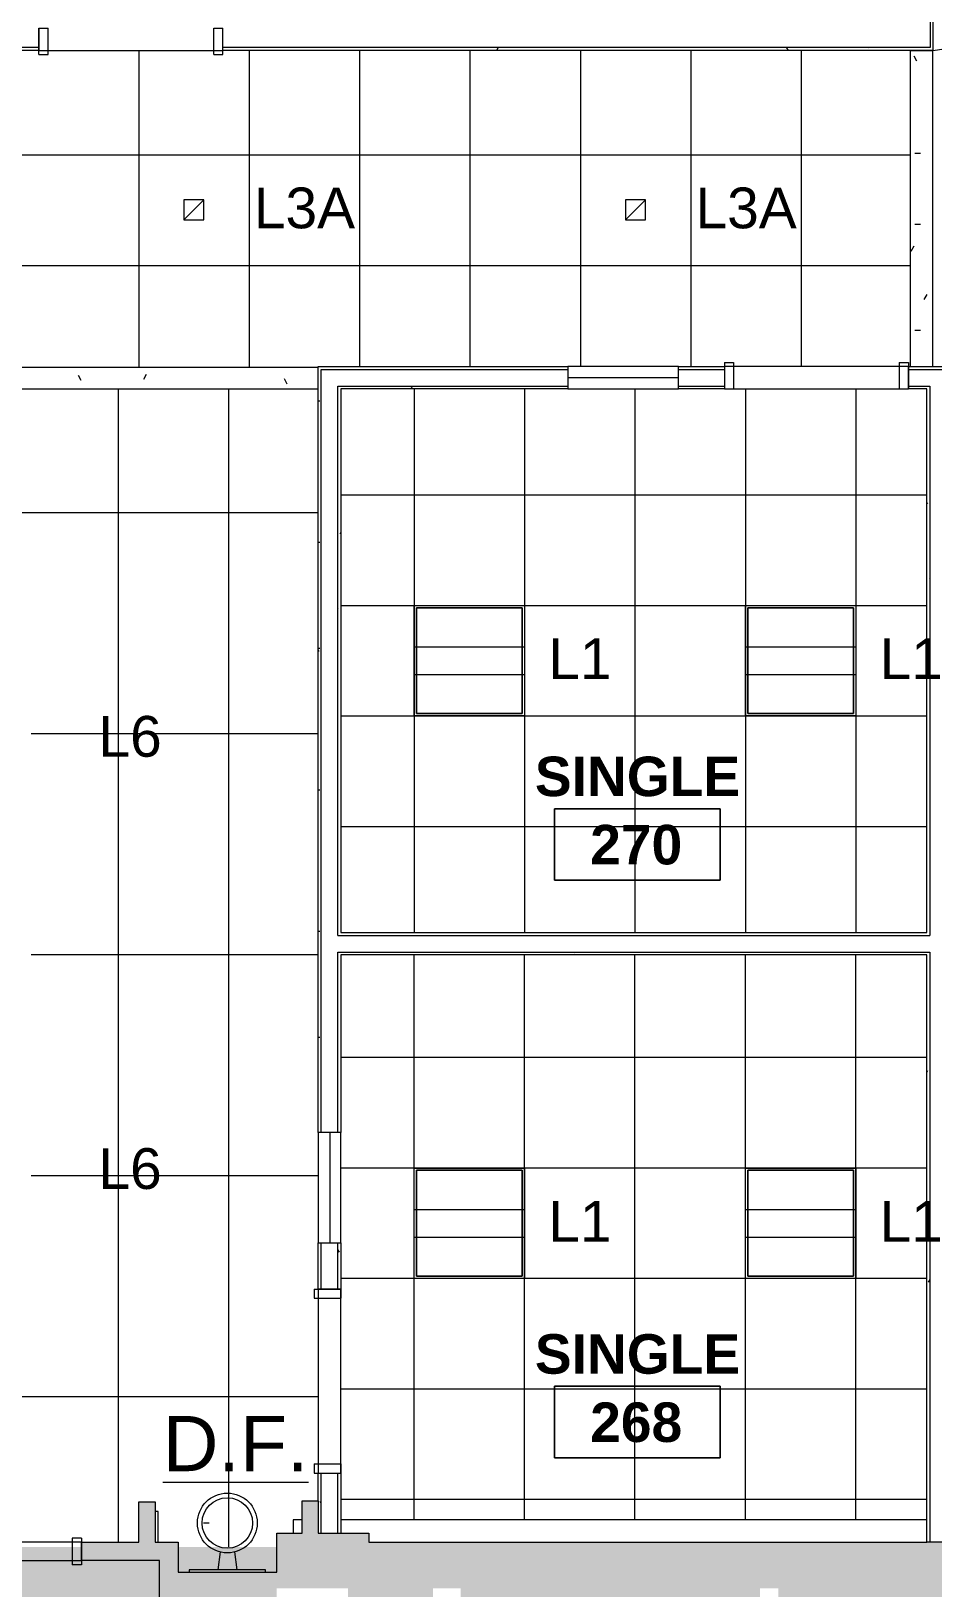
# Model space of a CAD drawing. Header units: inches. Extents: x 389 to 3083, y 11893 to 13691.
# Drawn here: x 1339.3 to 1535.3, y 12990.2 to 13328.3 of the extents above; entities that cross this region are included whole.
import ezdxf

# ---------------------------------------------------------------- set-up
doc = ezdxf.new("R2010")
doc.units = ezdxf.units.IN
doc.header["$MEASUREMENT"] = 0
for name, color, linetype, lineweight in [('X2$0$A-AREA-IDEN', 2, 'Continuous', 9), ('X2$0$A-CLNG', 13, 'Continuous', 13), ('X2$0$A-CLNG-PATT', 13, 'Continuous', 13), ('X2$0$A-DETL-GENF', 92, 'Continuous', 9), ('X2$0$A-DOOR', 31, 'Continuous', 13), ('X2$0$A-DOOR-FRAM', 31, 'Continuous', 20), ('X2$0$A-GLAZ', 151, 'Continuous', 13), ('X2$0$A-Plmb', 7, 'Continuous', 9), ('X2$0$A-WALL', 113, 'Continuous', 13), ('X2$0$A-WALL-PATT', 111, 'Continuous', 13), ('X2$0$E-LITE-EQPM', 33, 'Continuous', 9), ('X2$0$E-LITE-EQPM-IDEN', 33, 'Continuous', 9), ('X2$0$I-WALL', 2, 'Continuous', 9), ('X2$0$Plaza America BA02$0$51', 7, 'Continuous', 9), ('X2$0$Plaza America_Tower 1_2nd Floor -REVIT_dwg', 8, 'Continuous', 9)]:
    doc.layers.add(name, color=color, linetype=linetype, lineweight=lineweight)
doc.styles.add('X2$0$Arial_2', font='arial.ttf', dxfattribs={"width": 1.000761027073799, "height": 11.990375})
doc.styles.add('X2$0$Arial_3', font='arial.ttf', dxfattribs={"height": 8.85179640718562})
doc.styles.add('X2$0$Swis721 Lt BT_B', font='', dxfattribs={"height": 8.583975346687202})
doc.styles.get('X2$0$Swis721 Lt BT_B').set_extended_font_data('Swis721 Lt BT', bold=True)
pattern_1 = [(0, (-24941.60159030255, 0), (30.72, 7.68), [1.267, -21.773, 1.267, -21.773, -122.88]), (0, (-24941.60159030255, 0), (30.72, 7.68), [-46.08, 1.267, -44.813, 1.267, -21.773, -53.76]), (0, (-24941.60159030255, 0), (30.72, 7.68), [-115.2, 1.267, -14.093, 1.267, -37.133]), (120, (-24930.08159030255, 3.84), (-22.01107510106448, 22.76430040425796), [1.267, -21.773, 1.267, -21.773, -122.88]), (120, (-24930.08159030255, 3.84), (-22.01107510106448, 22.76430040425796), [-46.07999999999998, 1.267, -44.81299999999999, 1.267, -21.773, -53.75999999999998]), (120, (-24930.08159030255, 3.84), (-22.01107510106448, 22.76430040425796), [-115.2, 1.267, -14.093, 1.267, -37.13299999999999]), (240, (-24926.24159030255, 19.2), (-8.708924898935503, -30.44430040425795), [1.267, -21.773, 1.267, -21.773, -122.88]), (240, (-24926.24159030255, 19.2), (-8.708924898935503, -30.44430040425795), [-46.08, 1.267, -44.813, 1.267, -21.773, -53.76]), (240, (-24926.24159030255, 19.2), (-8.708924898935503, -30.44430040425795), [-115.2, 1.267, -14.093, 1.267, -37.133])]

# ---------------------------------------------------------------- blocks, each defined once
blk = doc.blocks.new('X2$0$Plaza America_Tower 1_2nd Floor -REVIT_dwg-5250115-FIRST FLOOR')
at = {"layer": 'X2$0$A-Plmb'}
for p, q in [((26319.6254793133, 13004.2832614842), (26318.3731043133, 13004.2832614842)), ((26322.05147931329, 12997.9895114842), (26321.5084793133, 12994.1167614842)), ((26325.0994793133, 12997.9895114842), (26325.64247931329, 12994.1167614842)), ((26331.86097931332, 12993.60838648461), (26331.86097931332, 12994.10726148421))]:
    blk.add_line(p, q, dxfattribs=at)
at = {"layer": 'X2$0$A-Plmb', "flags": 128}
blk.add_lwpolyline([(26331.86097931332, 12994.10726148421), (26315.29010431333, 12994.10726148421), (26315.29010431333, 12993.60838648461)], dxfattribs=at)
at = {"layer": 'X2$0$A-Plmb'}
for major_axis, ratio in [((6.499739740011137, 0), 0.9992401695747256), ((5.499779780006065, 0), 0.9992401695756156)]:
    blk.add_ellipse((26323.57549938387, 13004.28319587364), major_axis=major_axis, ratio=ratio, dxfattribs=at)
at = {"layer": 'X2$0$Plaza America BA02$0$51', "insert": (26309.53467328511, 13027.53277455905), "char_height": 11.990375, "width": 37.59542857142856, "attachment_point": 1, "line_spacing_factor": 0.9385317878468564, "style": 'X2$0$Arial_2'}
blk.add_mtext('\\LD.F.', dxfattribs=at)
blk = doc.blocks.new('X2$0$Single Flush - OTJ_SOLIDFLUSH_ALUM-4900816-FIRST FLOOR')
at = {"layer": 'X2$0$A-DOOR-FRAM'}
for p, q in [((-20.00000000000034, -3.312499999999999), (-20.00000000000034, 2.4375)), ((-20.00000000000034, 2.437499999999999), (-18.00000000000034, 2.437499999999999)), ((-18.00000000000034, -3.312499999999999), (-18.00000000000034, 2.4375)), ((18.00000399999976, -3.312499999999999), (18.00000399999976, 2.4375)), ((18.00000399999976, 2.437499999999999), (20.00000399999975, 2.437499999999999)), ((20.00000399999975, -3.312499999999999), (20.00000399999975, 2.4375)), ((-20.00000000000034, -3.312499999999999), (-18.00000000000034, -3.312499999999999)), ((18.00000399999976, -3.312499999999999), (20.00000399999975, -3.312499999999999))]:
    blk.add_line(p, q, dxfattribs=at)
blk = doc.blocks.new('X2$0$Frameless opening with glazing - 24_ x 96_-4900874-FIRST FLOOR')
at = {"layer": 'X2$0$A-GLAZ'}
blk.add_line((-13.5000000000001, 0.06250000000124077), (10.49999999999988, 0.06250000000124077), dxfattribs=at)
blk = doc.blocks.new('X2$0$Single Flush - OTJ_SOLIDFLUSH_ALUM-4900275-FIRST FLOOR')
at = {"layer": 'X2$0$A-DOOR-FRAM'}
for p, q in [((-20.00000000000034, 3.312499999999999), (-20.00000000000034, -2.4375)), ((-20.00000000000034, 3.312499999999999), (-18.00000000000034, 3.312499999999999)), ((-18.00000000000034, 3.312499999999999), (-18.00000000000034, -2.4375)), ((18.00000399999976, 3.312499999999999), (18.00000399999976, -2.4375)), ((18.00000399999976, 3.312499999999999), (20.00000399999975, 3.312499999999999)), ((20.00000399999975, 3.312499999999999), (20.00000399999975, -2.4375)), ((-20.00000000000034, -2.437499999999999), (-18.00000000000034, -2.437499999999999)), ((18.00000399999976, -2.437499999999999), (20.00000399999975, -2.437499999999999))]:
    blk.add_line(p, q, dxfattribs=at)
blk = doc.blocks.new('X2$0$L-Ceiling Light - Linear Box - 2_x2_-4960925-FIRST FLOOR')
at = {"layer": 'X2$0$E-LITE-EQPM'}
for p, q in [((-12, -11.99999999999904), (-12, 12.00000000000094)), ((-12, 12.00000000000094), (12, 12.00000000000094)), ((-12, -11.99999999999965), (-12, 12.00000000000037)), ((-12, 12.00000000000037), (11.99999999999999, 12.00000000000037)), ((-11.50000000000008, -11.49999999999979), (-11.50000000000008, 11.50000000000021)), ((-11.50000000000008, 11.50000000000021), (11.49999999999991, 11.50000000000021)), ((11.49999999999985, 11.50000000000037), (-11.50000000000013, 11.50000000000037)), ((-11.50000000000012, 11.50000000000037), (-11.50000000000013, -11.49999999999964)), ((11.49999999999991, 11.50000000000021), (11.49999999999991, -11.49999999999979)), ((11.49999999999985, -11.49999999999964), (11.49999999999985, 11.50000000000037)), ((12, 12.00000000000094), (12, -11.99999999999903)), ((11.99999999999999, 12.00000000000037), (11.99999999999999, -11.99999999999965)), ((-12.00000000000001, 3.00000000000094), (11.99999999999999, 3.00000000000094)), ((-12.00000000000001, -2.99999999999906), (11.99999999999999, -2.99999999999906)), ((12, -11.99999999999904), (-12, -11.99999999999904)), ((11.99999999999999, -11.99999999999965), (-12, -11.99999999999965)), ((11.49999999999991, -11.49999999999979), (-11.50000000000008, -11.49999999999979)), ((-11.50000000000013, -11.49999999999964), (11.49999999999985, -11.49999999999964))]:
    blk.add_line(p, q, dxfattribs=at)
blk = doc.blocks.new('X2$0$Single Flush - OTJ_SOLIDFLUSH_ALUM-4757540-FIRST FLOOR')
at = {"layer": 'X2$0$A-DOOR-FRAM'}
for p, q in [((-20, -2.875), (-20, 2.875)), ((-20, 2.875), (-18, 2.875)), ((-18, -2.875), (-18, 2.875)), ((18.00000399999999, -2.875), (18.00000399999999, 2.875)), ((18.00000399999999, 2.875), (20.00000399999999, 2.875)), ((20.00000399999999, -2.875), (20.00000399999999, 2.875)), ((-20, -2.875), (-18, -2.875)), ((18.00000399999999, -2.875), (20.00000399999999, -2.875))]:
    blk.add_line(p, q, dxfattribs=at)
blk = doc.blocks.new('X2$0$L-Recessed Square Downlight - 4_  black trim-5264487-FIRST FLOOR')
at = {"layer": 'X2$0$E-LITE-EQPM'}
for p, q in [((-2.187499999999749, -2.18750000000022), (-2.187499999999749, 2.187499999999678)), ((-2.187499999999749, 2.187499999999678), (2.187500000000309, 2.187499999999678)), ((-2.187499999999749, 2.187499999999678), (2.187500000000309, -2.18750000000022)), ((2.187500000000309, 2.187499999999678), (2.187500000000309, -2.18750000000022)), ((2.187500000000309, -2.18750000000022), (-2.187499999999748, -2.18750000000022))]:
    blk.add_line(p, q, dxfattribs=at)
blk = doc.blocks.new('X2$0$Room Tag - Room Name and Number-3379422-FIRST FLOOR')
at = {"layer": 'X2$0$A-AREA-IDEN'}
for p, q in [((-0.1880646717928032, -0.1635729993857746), (-0.1880646717928032, -0.001823739990654245)), ((-0.1880646717928032, -0.001823739990654244), (0.1869353282071967, -0.001823739990654244)), ((0.1869353282071967, -0.001823739990655456), (-0.1880646717928029, -0.001823739990654244)), ((-0.1880646717928029, -0.001823739990654251), (-0.1880646717928032, -0.1635729993857734)), ((0.1869353282071967, -0.001823739990654244), (0.1869353282071967, -0.1635729993857746)), ((0.1869353282071964, -0.1635729993857746), (0.1869353282071967, -0.001823739990655458)), ((0.1869353282071967, -0.1635729993857746), (-0.1880646717928032, -0.1635729993857746)), ((-0.1880646717928032, -0.1635729993857734), (0.1869353282071964, -0.1635729993857746))]:
    blk.add_line(p, q, dxfattribs=at)

msp = doc.modelspace()

# ---------------------------------------------------------------- hatches: boundary and pattern name
at = {"layer": 'X2$0$A-CLNG-PATT'}
h = msp.add_hatch(dxfattribs=at)
h.set_pattern_fill('FP2_1', color=256, style=0, pattern_type=2)
h.set_pattern_definition(pattern_1)
h.paths.add_polyline_path([(1535.330639010768, 13255.48063648422), (1535.330639010768, 13324.11128540496), (1530.455639010765, 13324.11128540496), (1530.455639010765, 13255.48063648422), (1534.643139010761, 13255.48063648422)], flags=0)
h = msp.add_hatch(dxfattribs=at)
h.set_pattern_fill('FP2_1', color=256, style=0, pattern_type=2)
h.set_pattern_definition(pattern_1)
h.paths.add_polyline_path([(1366.973909081345, 13250.60563648422), (1401.751967700773, 13250.60563648422), (1401.751967700773, 13255.29313648422), (1102.495639010674, 13255.29313648422), (1102.495639010674, 13250.60563648422), (1362.973909081356, 13250.60563648422)], flags=0)
at = {"layer": 'X2$0$A-DETL-GENF'}
h = msp.add_hatch(color=256, dxfattribs=at)
h.paths.add_polyline_path([(2304.997889010756, 12643.66863648421), (2344.997889010752, 12643.66863648421), (2344.997889010752, 12644.85613648421), (2346.685389010752, 12644.85613648421), (2346.685389010752, 12862.26238648461), (2256.939264010762, 12862.26238648461), (2256.939264010762, 12644.85613648421), (2304.997889010756, 12644.85613648421)], flags=0)
h.paths.add_polyline_path([(2038.718389010766, 12643.66863648421), (2108.718389010752, 12643.66863648421), (2108.718389010752, 12659.84138648421), (2148.318139010767, 12659.84138648421), (2148.318139010767, 12683.40751148421), (2151.818139010767, 12683.40751148421), (2151.818139010767, 12644.85613648421), (2252.314264010765, 12644.85613648421), (2252.314264010769, 12726.41313648421), (2248.314514010759, 12726.41313648421), (2248.314514010759, 12733.41313648421), (2252.314264010769, 12733.41313648421), (2252.314264010769, 12916.76076148421), (2312.115631574285, 12916.76076148421), (2312.115631574285, 12996.10838648464), (2132.319139010771, 12996.10838648464), (2132.319139010771, 12862.86638648421), (2192.31676401076, 12862.86638648421), (2192.31676401076, 12859.36638648421), (2156.318139010757, 12859.36638648421), (2156.318139010757, 12733.40751148421), (2203.316264010769, 12733.40751148421), (2203.316264010769, 12726.40751148422), (2151.818139010767, 12726.40751148422), (2151.818139010767, 12723.40751148422), (2148.318139010767, 12723.40751148422), (2148.318139010767, 12757.38826148421), (2146.820139010764, 12757.38826148421), (2146.820139010764, 12760.88826148421), (2148.318139010767, 12760.88826148421), (2148.318139010767, 12859.36638648421), (2106.320139010757, 12859.36638648421), (2106.320139010757, 12814.87713648421), (2102.820139010753, 12814.87713648421), (2102.820139010753, 12859.36638648421), (2050.084014010768, 12859.36638648421), (2050.084514010774, 12771.37713648421), (2102.820139010761, 12771.37713648421), (2102.820139010761, 12774.87713648421), (2106.320139010757, 12774.87713648421), (2106.320139010757, 12760.88826148421), (2106.820139010757, 12760.88826148421), (2106.820139010757, 12757.38826148421), (2038.718389010766, 12757.36351148421), (2038.718389010766, 12734.56538648422), (2035.218389010763, 12734.56538648422), (2035.218389010763, 12757.36351148421), (2034.58451401077, 12757.38826148421), (2034.58451401077, 12784.36351148421), (2030.072514010757, 12784.36351148421), (2030.072514010757, 12788.36351148421), (2046.584014010768, 12788.36351148421), (2046.584014010768, 12862.86638648421), (2108.320014010758, 12862.86638648421), (2108.320014010758, 12996.10838648464), (1958.826014010756, 12996.10838648464), (1958.826014010756, 12815.84151148421), (1953.826764010773, 12815.84151148421), (1953.826764010773, 12788.36351148421), (1990.072514010761, 12788.36351148421), (1990.072514010761, 12784.36351148421), (1953.826764010773, 12784.36351148421), (1953.826764010773, 12765.13213648421), (1941.826764010762, 12765.13213648421), (1941.826764010762, 12692.31538648422), (2035.218389010763, 12692.31538648422), (2035.218389010763, 12694.56538648421), (2038.718389010766, 12694.56538648421), (2038.718389010766, 12645.98113648421)], flags=0)
h.paths.add_polyline_path([(2110.718389010763, 12643.66863648421), (2148.318139010767, 12643.66863648421), (2148.318139010767, 12657.84138648421), (2110.718389010763, 12657.84138648421), (2110.718389010763, 12644.85613648421)], flags=0)
h.paths.add_polyline_path([(2351.690446122237, 12644.85613648421), (2354.352394711648, 12644.85613648421), (2354.352394711648, 12862.26238648461), (2351.310389010756, 12862.26238648461), (2351.310389010756, 12644.85613648421)], flags=0)
h.paths.add_polyline_path([(2358.977394711652, 12644.85613648421), (2364.949075733562, 12644.85613648421), (2364.949075733562, 12862.26238648461), (2358.977394711652, 12862.26238648461), (2358.977394711652, 12676.50770592319)], flags=0)
h.paths.add_polyline_path([(1869.231797426681, 12645.98113648421), (1938.326764010762, 12645.98113648421), (1938.326764010762, 12765.13213648421), (1838.751967700737, 12765.13213648421), (1838.751967700737, 12732.41863648421), (1833.75196770074, 12732.41863648421), (1833.75196770074, 12690.91863648422), (1838.751967700737, 12690.91863648422), (1838.751967700744, 12645.98113648421), (1853.084367943033, 12645.98113648421)], flags=0)
h.paths.add_polyline_path([(1941.826764010762, 12645.98113648421), (2035.218389010763, 12645.98113648421), (2035.218389010763, 12656.84088648421), (1941.826764010762, 12656.84088648421), (1941.826764010762, 12646.14370272185)], flags=0)
h.paths.add_polyline_path([(2035.218389010763, 12660.34088648421), (2035.218389010763, 12688.81538648422), (1941.826764010762, 12688.81538648422), (1941.826764010762, 12660.34088648421), (2004.046446122236, 12660.34088648421)], flags=0)
h.paths.add_polyline_path([(2094.83451401077, 12762.38826148421), (2094.83451401077, 12766.37713648421), (2050.084514010774, 12766.37713648421), (2050.084514010774, 12762.38826148421), (2090.957446122236, 12762.38826148421)], flags=0)
h.paths.add_polyline_path([(1156.864974097312, 12767.10838648462), (1169.10726401077, 12767.10838648462), (1169.10726401077, 12996.10838648462), (1153.751967700729, 12996.10838648462), (1153.751967700729, 12767.10838648462)], flags=0)
h.paths.add_polyline_path([(1260.35363901078, 12767.10838648462), (1263.728639010777, 12767.10838648462), (1263.728639010777, 12996.10838648461), (1217.822389010773, 12996.10838648461), (1217.822389010773, 12999.10838648462), (1177.822389010777, 12999.10838648462), (1177.822389010777, 12996.10838648462), (1173.73226401077, 12996.10838648462), (1173.751967700729, 12767.10838648462), (1260.056765530677, 12767.10838648462)], flags=0)
h.paths.add_polyline_path([(1395.66944612224, 12767.10838648462), (1498.219264010771, 12767.10838648462), (1498.219264010771, 12789.08701148421), (1560.466389010773, 12789.08701148421), (1560.466389010773, 12843.66188648421), (1521.088889010767, 12843.66188648421), (1521.088889010767, 12913.61226148421), (1560.466389010773, 12913.61226148421), (1560.466389010773, 12971.12238648421), (1497.719139010773, 12971.12238648421), (1497.719139010773, 12990.10838648461), (1432.704565512831, 12990.10838648461), (1432.704565512831, 12915.82568639083), (1371.251967700726, 12915.82568639083), (1371.251967700726, 12767.10838648462), (1394.416139010777, 12767.10838648462)], flags=0)
h.paths.add_polyline_path([(1301.730552651665, 12767.10838648462), (1367.251967700729, 12767.10838648462), (1367.251967700729, 12813.56101148421), (1291.541139010777, 12813.56101148421), (1291.541139010777, 12767.10838648462), (1299.980552651668, 12767.10838648462)], flags=0)
h.paths.add_polyline_path([(1520.197889010364, 12767.10838648462), (1560.466389010773, 12767.10838648462), (1560.466389010773, 12785.08701148421), (1502.219264010768, 12785.08701148421), (1502.219264010768, 12767.10838648462)], flags=0)
h.paths.add_polyline_path([(1288.04113901078, 12767.10838648462), (1288.04113901078, 12813.56101148421), (1268.353639010773, 12813.56101148421), (1268.353639010773, 12767.10838648462)], flags=0)
h.paths.add_polyline_path([(1838.751967700737, 12775.13213648421), (1939.826764010773, 12775.13213648421), (1939.826764010773, 12878.22588648421), (1838.751967700737, 12878.22588648421), (1838.751967700737, 12849.03588648421), (1833.75196770074, 12849.03588648421), (1833.75196770074, 12807.53588648421), (1838.751967700737, 12807.53588648421), (1838.751967700737, 12794.48270592318)], flags=0)
h.paths.add_polyline_path([(1671.140999903815, 12776.10838648461), (1671.751967700762, 12776.10838648461), (1671.751967700773, 12808.85838648461), (1677.751967700762, 12808.85838648461), (1677.751967700762, 12850.35838648461), (1671.751967700773, 12850.35838648461), (1671.751967700773, 12878.07188648421), (1582.215889010768, 12878.07188648421), (1582.215889010768, 12776.10838648461), (1670.505100568531, 12776.10838648461)], flags=0)
h.paths.add_polyline_path([(1578.715889010771, 12776.10838648461), (1578.715889010771, 12990.10838648461), (1570.466389010777, 12990.10838648461), (1570.466389010777, 12776.10838648461)], flags=0)
h.paths.add_polyline_path([(1270.141336836288, 12817.56101148421), (1367.251967700729, 12817.56101148421), (1367.251967700729, 12937.10801148421), (1371.251967700726, 12937.10801148421), (1371.251967700726, 12921.82568639083), (1426.704565512831, 12921.82568639083), (1426.704565512831, 12990.10838648461), (1408.22276401077, 12990.10838648461), (1408.22276401077, 12980.61801148421), (1371.251967700726, 12980.61801148421), (1371.251967700726, 12977.10801148421), (1367.251967700729, 12977.10801148421), (1367.251967700729, 12996.10838648461), (1350.251967700784, 12996.10838648461), (1350.251967700784, 12999.10838648462), (1310.251967700784, 12999.10838648462), (1310.251967700784, 12996.10838648461), (1268.353639010773, 12996.10838648461), (1268.353639010773, 12817.56101148421)], flags=0)
h.paths.add_polyline_path([(1560.466389010773, 12847.66188648421), (1560.466389010773, 12909.61226148421), (1525.088889010771, 12909.61226148421), (1525.088889010771, 12847.66188648421), (1552.770319790085, 12847.66188648421)], flags=0)
h.paths.add_polyline_path([(2125.319139010771, 12862.86638648421), (2125.319139010771, 12996.10838648464), (2115.320014010758, 12996.10838648464), (2115.320014010758, 12862.86638648421)], flags=0)
h.paths.add_polyline_path([(2256.939264010762, 12866.88738648461), (2329.122014010758, 12866.88738648461), (2329.122014010758, 12996.10838648464), (2320.115631574285, 12996.10838648464), (2320.115631574285, 12912.76076148421), (2256.939264010762, 12912.76076148421), (2256.939264010762, 12885.77753788716)], flags=0)
h.paths.add_polyline_path([(1582.215889010768, 12882.07188648421), (1671.751967700773, 12882.07188648421), (1671.751967700773, 12911.35838648462), (1677.751967700762, 12911.35838648462), (1677.751967700762, 12952.85838648462), (1671.751967700766, 12952.85838648462), (1671.751967700766, 12984.10838648461), (1673.751967700766, 12984.10838648461), (1673.751967700766, 12990.10838648461), (1582.215889010768, 12990.10838648461), (1582.215889010768, 12909.73338648462)], flags=0)
h.paths.add_polyline_path([(1840.216364552281, 12882.22588648421), (1939.826764010773, 12882.22588648421), (1939.826764010773, 12986.10838648464), (1838.751967700744, 12986.10838648464), (1838.751967700744, 12957.76501148424), (1833.75196770074, 12957.76501148424), (1833.75196770074, 12916.26501148424), (1838.751967700744, 12916.26501148424), (1838.751967700737, 12882.22588648421)], flags=0)
h.paths.add_polyline_path([(1501.71913901078, 12975.12238648421), (1560.466389010773, 12975.12238648421), (1560.466389010773, 12990.10838648461), (1501.71913901078, 12990.10838648461)], flags=0)
h.paths.add_polyline_path([(1371.251967700726, 12985.61801148421), (1392.722764010774, 12985.61801148421), (1392.722764010774, 12988.60838648461), (1371.251967700726, 12988.60838648461)], flags=0)
h.paths.add_polyline_path([(1392.722764010774, 12993.60838648461), (1392.722764010774, 12999.10838648462), (1371.251967700726, 12999.10838648462), (1371.251967700726, 12993.60838648461), (1375.421233855261, 12993.60838648461)], flags=0)
at = {"layer": 'X2$0$A-WALL-PATT'}
h = msp.add_hatch(dxfattribs=at)
h.set_pattern_fill('FP2_1', color=256, style=0, pattern_type=2)
h.set_pattern_definition(pattern_1)
h.paths.add_polyline_path([(1535.330639010768, 13324.11357087861), (1535.330639010768, 13333.30107087821), (1534.705639010768, 13333.30107087821), (1534.705639010768, 13324.11357087861)], flags=0)
h.paths.add_polyline_path([(1535.330639010768, 13373.30107087821), (1535.330639010768, 13382.98857087861), (1534.705639010768, 13382.98857087861), (1534.705639010768, 13373.30107087821)], flags=0)
h.paths.add_polyline_path([(1534.705639010768, 13406.9885708786), (1535.330639010768, 13406.9885708786), (1535.330639010768, 13419.29066752258), (1534.705639010768, 13419.29066752258)], flags=0)
h = msp.add_hatch(dxfattribs=at)
h.set_pattern_fill('FP2_1', color=256, style=0, pattern_type=2)
h.set_pattern_definition(pattern_1)
h.paths.add_polyline_path([(1386.789895255741, 13324.11357087861), (1391.039895255744, 13324.11357087861), (1391.039895255744, 13324.73857087861), (1381.02260899977, 13324.73857087861), (1381.02260899977, 13324.11357087861)], flags=0)
h.paths.add_polyline_path([(770.0323890107757, 13324.11357087861), (846.8261390107509, 13324.11357087861), (846.8261390107509, 13324.73857087861), (770.0323890107757, 13324.73857087861)], flags=0)
h.paths.add_polyline_path([(750.717895255737, 13324.11357087861), (766.4073890107757, 13324.11357087861), (766.4073890107757, 13324.73857087861), (750.717895255737, 13324.73857087861)], flags=0)
h.paths.add_polyline_path([(1341.022608999774, 13324.11357087861), (1341.022608999774, 13324.73857087861), (1331.022608999767, 13324.73857087861), (1331.022608999767, 13324.11357087861)], flags=0)
h.paths.add_polyline_path([(870.8261390107473, 13324.11357087861), (880.8261390107436, 13324.11357087861), (880.8261390107436, 13324.73857087861), (870.8261390107473, 13324.73857087861)], flags=0)
h.paths.add_polyline_path([(1221.847446122236, 13324.11357087861), (1307.02260899977, 13324.11357087861), (1307.02260899977, 13324.73857087861), (1161.841635252258, 13324.73857087861), (1161.841635252258, 13324.11357087861), (1170.039895255733, 13324.11357087861)], flags=0)
h.paths.add_polyline_path([(925.4511390107546, 13324.11357087861), (935.0327839454694, 13324.11357087861), (935.0327839454694, 13324.73857087861), (920.8261390107436, 13324.73857087861), (920.8261390107436, 13324.11357087861), (924.8261390107509, 13324.11357087861)], flags=0)
h.paths.add_polyline_path([(1048.530395255737, 13324.11357087861), (1087.841635252258, 13324.11357087861), (1087.841635252258, 13324.73857087861), (1009.032783945469, 13324.73857087861), (1009.032783945469, 13324.11357087861), (1048.025446122236, 13324.11357087861)], flags=0)
h.paths.add_polyline_path([(1121.841635252254, 13324.11357087861), (1121.841635252254, 13324.73857087861), (1111.841635252265, 13324.73857087861), (1111.841635252265, 13324.11357087861)], flags=0)
h.paths.add_polyline_path([(975.032783945473, 13324.11357087861), (985.0327839454621, 13324.11357087861), (985.0327839454621, 13324.73857087861), (975.0327839455058, 13324.73857087861)], flags=0)
h = msp.add_hatch(dxfattribs=at)
h.set_pattern_fill('FP2_1', color=256, style=0, pattern_type=2)
h.set_pattern_definition(pattern_1)
h.paths.add_polyline_path([(1531.080639010765, 13324.11357087861), (1534.705639010768, 13324.11357087861), (1534.705639010768, 13324.73857087861), (1391.664895255744, 13324.73857087861), (1391.664895255744, 13324.11357087861), (1530.455639010197, 13324.11357087861)], flags=0)
h = msp.add_hatch(dxfattribs=at)
h.set_pattern_fill('FP2_1', color=256, style=0, pattern_type=2)
h.set_pattern_definition(pattern_1)
h.paths.add_polyline_path([(1402.376967700769, 13002.10838648461), (1402.376967700769, 13015.10326148421), (1401.751967700773, 13015.10326148421), (1401.751967700773, 13002.10838648462)], flags=0)
h.paths.add_polyline_path([(1401.751967700773, 13055.10326148421), (1402.376967700769, 13055.10326148421), (1402.376967700769, 13065.10326148421), (1401.751967700773, 13065.10326148421)], flags=0)
h.paths.add_polyline_path([(1402.376967700769, 13089.10326148421), (1402.376967700769, 13255.48063648422), (1401.751967700773, 13255.48063648422), (1401.751967700773, 13089.10326148421)], flags=0)
h = msp.add_hatch(dxfattribs=at)
h.set_pattern_fill('FP2_1', color=256, style=0, pattern_type=2)
h.set_pattern_definition(pattern_1)
h.paths.add_polyline_path([(1406.626967700766, 13002.10838648461), (1406.626967700766, 13015.10326148421), (1406.001967700766, 13015.10326148421), (1406.001967700766, 13002.10838648461)], flags=0)
h.paths.add_polyline_path([(1406.001967700766, 13055.10326148421), (1406.626967700766, 13055.10326148421), (1406.626967700766, 13065.10326148421), (1406.001967700766, 13065.10326148421)], flags=0)
h.paths.add_polyline_path([(1406.001967700766, 13089.10326148421), (1406.626967700766, 13089.10326148421), (1406.626967700766, 13128.29076148421), (1406.001967700766, 13128.27297669601), (1406.001967700766, 13127.66576148421)], flags=0)
h.paths.add_polyline_path([(1406.001967700766, 13131.91576148421), (1406.626967700766, 13131.91576148421), (1406.626967700766, 13251.23063648421), (1406.001967700766, 13251.23063648421), (1406.001967700766, 13132.54076148421)], flags=0)
h = msp.add_hatch(dxfattribs=at)
h.set_pattern_fill('FP2_1', color=256, style=0, pattern_type=2)
h.set_pattern_definition(pattern_1)
h.paths.add_polyline_path([(1480.018139010765, 13250.60563648422), (1490.018139010761, 13250.60563648422), (1490.018139010761, 13251.23063648421), (1480.018139010765, 13251.23063648421)], flags=0)
h.paths.add_polyline_path([(1406.626967700766, 13250.60563648422), (1456.018139010765, 13250.60563648422), (1456.018139010765, 13251.23063648421), (1406.626967700766, 13251.23063648421)], flags=0)
h.paths.add_polyline_path([(1530.455639010765, 13250.60563648422), (1534.643139010761, 13250.60563648422), (1534.643139010761, 13251.23063648421), (1530.018139010768, 13251.23063648421), (1530.018139010768, 13250.60563648422)], flags=0)
h = msp.add_hatch(dxfattribs=at)
h.set_pattern_fill('FP2_1', color=256, style=0, pattern_type=2)
h.set_pattern_definition(pattern_1)
h.paths.add_polyline_path([(1534.018139010765, 13000.10838648461), (1534.643139010761, 13000.10838648461), (1534.643139010761, 13128.29076148421), (1534.018139010765, 13128.29076148421), (1534.018139010765, 13000.35041643824)], flags=0)
h.paths.add_polyline_path([(1534.643139010761, 13131.91576148421), (1534.643139010761, 13250.60563648422), (1534.018139010765, 13250.60563648422), (1534.018139010765, 13131.91576148421)], flags=0)
h = msp.add_hatch(dxfattribs=at)
h.set_pattern_fill('FP2_1', color=256, style=0, pattern_type=2)
h.set_pattern_definition(pattern_1)
h.paths.add_polyline_path([(1534.018139010765, 13127.66576148421), (1534.015076663331, 13128.29076148421), (1406.626967700766, 13128.29076148421), (1406.626967700766, 13127.66576148421), (1482.580446122236, 13127.66576148421)], flags=0)
for points in [[(1362.751967700773, 13000.10838648461), (1366.251967700769, 13000.10838648461), (1366.251967700769, 13008.85838648461), (1362.751967700773, 13008.85838648461), (1362.751967700773, 13000.11078297586)], [(1401.751967700773, 13002.10838648461), (1401.751967700773, 13009.10838648461), (1398.251967700769, 13009.10838648461), (1398.251967700773, 13002.10838648461)], [(1408.22276401077, 12990.10838648461), (1412.751967700769, 12990.10838648461), (1412.751967700769, 13002.10838648461), (1392.722764010774, 13002.10838648462), (1392.722764010774, 12990.10838648461), (1406.626967700766, 12990.10838648461)], [(1412.751967700769, 12990.10838648461), (1673.751967700766, 12990.10838648461), (1673.751967700766, 13000.10838648462), (1412.751967700769, 13000.10838648461)], [(1392.722764010774, 12988.60838648461), (1392.722764010774, 12993.60838648461), (1371.251967700726, 12993.60838648461), (1371.251967700726, 12988.60838648461), (1372.657549369538, 12988.60838648461)]]:
    msp.add_hatch(color=256, dxfattribs=at).paths.add_polyline_path(points, flags=0)
h = msp.add_hatch(color=256, dxfattribs=at)
h.paths.add_polyline_path([(1263.728639010777, 12996.10838648461), (1310.251967700784, 12996.10838648461), (1310.251967700784, 13000.10838648461), (1217.822389010773, 13000.10838648461), (1217.822389010773, 12996.10838648461), (1221.847446122236, 12996.10838648461)], flags=0)
h.paths.add_polyline_path([(1366.973909081345, 12996.10838648461), (1371.251967700726, 12996.10838648461), (1371.251967700726, 13000.10838648461), (1350.251967700784, 13000.10838648461), (1350.251967700784, 12996.10838648461), (1362.973909081356, 12996.10838648461)], flags=0)
h.paths.add_polyline_path([(1177.751967700726, 12996.10838648462), (1177.822389010777, 12996.10838648462), (1177.822389010777, 13000.10838648461), (1177.751967700726, 13000.10838648461)], flags=0)
h = msp.add_hatch(color=256, dxfattribs=at)
h.paths.add_polyline_path([(1371.251967700726, 12767.10838648462), (1371.251967700726, 12937.10801148421), (1367.251967700729, 12937.10801148421), (1367.251967700729, 12767.10838648462)], flags=0)
h.paths.add_polyline_path([(1371.251967700726, 12977.10801148421), (1371.251967700726, 12996.10838648461), (1367.251967700729, 12996.10838648461), (1367.251967700729, 12977.10801148421)], flags=0)

# ---------------------------------------------------------------- linework, layer by layer
at = {"layer": 'X2$0$A-CLNG'}
for p, q in [((1535.330639010743, 13324.11128540494), (1588.455639010743, 13331.98233206)), ((1530.455639010743, 13255.4806364842), (1530.455639010743, 13324.11357087859)), ((1530.455639010743, 13324.11128540494), (1535.330639010743, 13324.11128540494)), ((1535.330639010743, 13255.4806364842), (1535.330639010743, 13324.11128540494)), ((966.6702640107032, 13255.2931364842), (1401.751967700744, 13255.2931364842)), ((1102.495639010653, 13250.6056364842), (1401.751967700744, 13250.6056364842)), ((1366.973909081324, 13006.77799691364), (1366.251967700748, 13006.77799691364)), ((1366.973909081324, 13000.1083864846), (1366.973909081324, 13006.77799691364)), ((1398.251967700748, 13004.95438648463), (1396.251967700711, 13004.95438648463)), ((1396.251967700711, 13004.95438648463), (1396.251967700711, 13002.1083864846)), ((1534.018139010743, 13004.95438648463), (1406.626967700744, 13004.95438648463))]:
    msp.add_line(p, q, dxfattribs=at)
at = {"layer": 'X2$0$A-CLNG-PATT'}
for p, q in [((1362.70540969745, 13324.11357087861), (1362.70540969745, 13255.29313648422)), ((1386.70540969745, 13324.11357087861), (1386.70540969745, 13255.29313648422)), ((1410.70540969745, 13324.11357087861), (1410.70540969745, 13255.48063648422)), ((1434.70540969745, 13324.11357087861), (1434.70540969745, 13255.48063648422)), ((1458.70540969745, 13324.11357087861), (1458.70540969745, 13255.48063648422)), ((1482.70540969745, 13324.11357087861), (1482.70540969745, 13255.48063648422)), ((1506.70540969745, 13324.11357087861), (1506.70540969745, 13255.48063648422)), ((770.6573890107793, 13301.429), (1530.455639010765, 13301.429)), ((770.6573890107793, 13277.429), (1530.455639010765, 13277.429)), ((1358.291409697445, 13000.11072519376), (1358.291409697445, 13250.60563648422)), ((1382.291409697445, 12999.10838648462), (1382.291409697445, 13250.60563648422)), ((1422.58040969745, 13250.60563648422), (1422.58040969745, 13132.54076148421)), ((1446.58040969745, 13250.60563648422), (1446.58040969745, 13132.54076148421)), ((1470.58040969745, 13250.60563648422), (1470.58040969745, 13132.54076148421)), ((1494.58040969745, 13250.60563648422), (1494.58040969745, 13132.54076148421)), ((1518.58040969745, 13250.60563648422), (1518.58040969745, 13132.54076148421)), ((1406.626967700766, 13227.573), (1534.018139010765, 13227.573)), ((1102.495639010674, 13223.78), (1401.751967700773, 13223.78)), ((1406.626967700766, 13203.573), (1534.018139010765, 13203.573)), ((1406.626967700766, 13179.573), (1534.018139010765, 13179.573)), ((1339.322172794407, 13175.78), (1401.751967700773, 13175.78)), ((1406.626967700766, 13155.573), (1534.018139010765, 13155.573)), ((1339.322172794407, 13127.78), (1401.751967700773, 13127.78)), ((1422.58040969745, 13004.95438648464), (1422.58040969745, 13127.66576148421)), ((1446.58040969745, 13004.95438648464), (1446.58040969745, 13127.66576148421)), ((1470.58040969745, 13004.95438648464), (1470.58040969745, 13127.66576148421)), ((1494.58040969745, 13004.95438648464), (1494.58040969745, 13127.66576148421)), ((1518.58040969745, 13004.95438648464), (1518.58040969745, 13127.66576148421)), ((1534.018139010765, 13105.385), (1406.626967700766, 13105.385)), ((1339.322172794407, 13079.78), (1401.751967700773, 13079.78)), ((1534.018139010765, 13081.385), (1406.626967700766, 13081.385)), ((1534.018139010765, 13057.385), (1406.626967700766, 13057.385)), ((1102.495639010674, 13031.78), (1401.751967700773, 13031.78)), ((1534.018139010765, 13033.385), (1406.626967700766, 13033.385)), ((1534.018139010765, 13009.385), (1406.626967700766, 13009.385))]:
    msp.add_line(p, q, dxfattribs=at)
at = {"layer": 'X2$0$A-WALL'}
for p, q in [((1534.705639010739, 13333.30107087819), (1534.705639010739, 13324.73857087859)), ((1341.022608999745, 13324.73857087859), (1331.022608999745, 13324.73857087859)), ((1534.705639010739, 13324.73857087859), (1381.022608999741, 13324.73857087859)), ((1402.376967700748, 13089.1032614842), (1402.376967700748, 13254.8556364842)), ((1402.376967700748, 13254.8556364842), (1456.018139010743, 13254.8556364842)), ((1480.018139010743, 13254.8556364842), (1490.018139010743, 13254.8556364842)), ((1530.018139010739, 13254.8556364842), (1538.268139010739, 13254.8556364842)), ((1406.001967700744, 13131.9157614842), (1406.001967700744, 13251.2306364842)), ((1406.001967700744, 13251.2306364842), (1456.018139010743, 13251.2306364842)), ((1480.018139010743, 13251.2306364842), (1490.018139010743, 13251.2306364842)), ((1530.018139010739, 13251.2306364842), (1534.643139010743, 13251.2306364842)), ((1534.643139010743, 13251.2306364842), (1534.643139010739, 13131.9157614842)), ((1406.001967700744, 13131.9157614842), (1534.643139010743, 13131.9157614842)), ((1406.001967700744, 13089.1032614842), (1406.001967700744, 13128.2907614842)), ((1406.001967700744, 13128.2907614842), (1534.643139010739, 13128.2907614842)), ((1534.643139010739, 13128.2907614842), (1534.643139010743, 13000.1083864846)), ((1402.376967700748, 13055.1032614842), (1402.376967700748, 13065.1032614842)), ((1406.001967700744, 13055.1032614842), (1406.001967700744, 13065.1032614842)), ((1402.376967700748, 13002.1083864846), (1402.376967700748, 13015.1032614842)), ((1406.001967700744, 13002.1083864846), (1406.001967700744, 13015.1032614842)), ((1392.722764010752, 13002.1083864846), (1398.251967700748, 13002.1083864846)), ((1392.722764010752, 12993.6083864846), (1392.722764010752, 13002.1083864846)), ((1401.751967700744, 13002.1083864846), (1412.751967700744, 13002.1083864846)), ((1412.751967700744, 13002.1083864846), (1412.751967700744, 13000.1083864846)), ((1350.251967700759, 13000.1083864846), (1310.251967700755, 13000.1083864846)), ((1350.251967700751, 13000.1083864846), (1362.751967700751, 13000.1083864846)), ((1350.251967700751, 12996.1083864846), (1350.251967700751, 13000.1083864846)), ((1366.251967700748, 13000.1083864846), (1371.251967700704, 13000.1083864846)), ((1371.251967700704, 13000.1083864846), (1371.251967700704, 12993.6083864846)), ((1412.751967700744, 13000.1083864846), (1534.018139010743, 13000.1083864846)), ((1538.893139010743, 13000.1083864846), (1534.018139010743, 13000.1083864846)), ((1310.251967700755, 12996.1083864846), (1350.251967700759, 12996.1083864846)), ((1367.2519677007, 12996.1083864846), (1350.251967700751, 12996.1083864846)), ((1367.2519677007, 12977.1080114842), (1367.2519677007, 12996.1083864846))]:
    msp.add_line(p, q, dxfattribs=at)
at = {"layer": 'X2$0$I-WALL'}
for p, q in [((1535.330639010743, 13333.30107087819), (1535.330639010743, 13324.11357087859)), ((1341.022608999745, 13328.98857087859), (1341.022608999745, 13324.11357087859)), ((1381.022608999741, 13324.11357087859), (1381.022608999741, 13328.98857087859)), ((1341.022608999745, 13324.11357087859), (1331.022608999745, 13324.11357087859)), ((1341.022608999745, 13324.11357087859), (1381.022608999741, 13324.11357087859)), ((1535.330639010743, 13324.11357087859), (1381.022608999741, 13324.11357087859)), ((1401.751967700744, 13089.1032614842), (1401.751967700744, 13255.4806364842)), ((1401.751967700744, 13255.4806364842), (1456.018139010743, 13255.4806364842)), ((1456.018139010743, 13255.4806364842), (1456.018139010743, 13250.6056364842)), ((1480.018139010743, 13255.4806364842), (1456.018139010743, 13255.4806364842)), ((1480.018139010743, 13250.6056364842), (1480.018139010743, 13255.4806364842)), ((1480.018139010743, 13255.4806364842), (1490.018139010743, 13255.4806364842)), ((1490.018139010743, 13255.4806364842), (1490.018139010743, 13250.6056364842)), ((1530.018139010739, 13255.4806364842), (1490.018139010739, 13255.4806364842)), ((1530.018139010739, 13250.6056364842), (1530.018139010739, 13255.4806364842)), ((1530.018139010739, 13255.4806364842), (1538.893139010743, 13255.4806364842)), ((1406.626967700744, 13250.6056364842), (1406.626967700744, 13132.5407614842)), ((1456.018139010743, 13250.6056364842), (1406.626967700744, 13250.6056364842)), ((1456.018139010743, 13250.6056364842), (1480.018139010743, 13250.6056364842)), ((1490.018139010743, 13250.6056364842), (1480.018139010743, 13250.6056364842)), ((1490.018139010739, 13250.6056364842), (1530.018139010739, 13250.6056364842)), ((1534.018139010743, 13250.6056364842), (1530.018139010739, 13250.6056364842)), ((1534.018139010743, 13132.5407614842), (1534.018139010743, 13250.6056364842)), ((1406.626967700744, 13132.5407614842), (1534.018139010743, 13132.5407614842)), ((1406.626967700744, 13127.6657614842), (1406.626967700744, 13089.1032614842)), ((1534.018139010743, 13127.6657614842), (1406.626967700744, 13127.6657614842)), ((1534.018139010743, 13000.1083864846), (1534.018139010743, 13127.6657614842)), ((1406.626967700744, 13089.1032614842), (1401.751967700744, 13089.1032614842)), ((1401.751967700744, 13089.1032614842), (1401.751967700744, 13065.1032614842)), ((1406.626967700744, 13065.1032614842), (1406.626967700744, 13089.1032614842)), ((1401.751967700744, 13055.1032614842), (1401.751967700744, 13065.1032614842)), ((1401.751967700744, 13065.1032614842), (1406.626967700744, 13065.1032614842)), ((1406.626967700744, 13065.1032614842), (1406.626967700744, 13055.1032614842)), ((1406.626967700744, 13055.1032614842), (1401.751967700744, 13055.1032614842)), ((1401.751967700744, 13055.1032614842), (1401.751967700744, 13015.1032614842)), ((1406.626967700744, 13015.1032614842), (1406.626967700744, 13055.1032614842)), ((1401.751967700744, 13009.1083864846), (1401.751967700744, 13015.1032614842)), ((1401.751967700744, 13015.1032614842), (1406.626967700744, 13015.1032614842)), ((1406.626967700744, 13015.1032614842), (1406.626967700744, 13002.1083864846)), ((1362.751967700751, 13000.1083864846), (1362.751967700751, 13008.8583864846)), ((1362.751967700751, 13008.8583864846), (1366.251967700748, 13008.8583864846)), ((1366.251967700748, 13008.8583864846), (1366.251967700748, 13000.1083864846)), ((1398.251967700748, 13002.1083864846), (1398.251967700748, 13009.1083864846)), ((1398.251967700748, 13009.1083864846), (1401.751967700744, 13009.1083864846)), ((1401.751967700744, 13009.1083864846), (1401.751967700744, 13002.1083864846)), ((1371.251967700704, 12993.6083864846), (1392.722764010752, 12993.6083864846))]:
    msp.add_line(p, q, dxfattribs=at)

# ---------------------------------------------------------------- block references
at = {"layer": 'X2$0$A-AREA-IDEN', "xscale": 95.99999999999994, "yscale": 95.99999999999994, "zscale": 95.99999999999994}
for p in [(1471.121570693467, 13159.60108981685), (1471.121570693467, 13034.15661863125)]:
    msp.add_blockref('X2$0$Room Tag - Room Name and Number-3379422-FIRST FLOOR', p, dxfattribs=at)
at = {"layer": 'X2$0$A-DOOR'}
for name, p in [('X2$0$Single Flush - OTJ_SOLIDFLUSH_ALUM-4900816-FIRST FLOOR', (1361.022608999745, 13326.55107087859)), ('X2$0$Single Flush - OTJ_SOLIDFLUSH_ALUM-4900275-FIRST FLOOR', (1510.018139010743, 13253.0431364842))]:
    msp.add_blockref(name, p, dxfattribs=at)
for name, p, rotation in [('X2$0$Single Flush - OTJ_SOLIDFLUSH_ALUM-4900816-FIRST FLOOR', (1404.189467700744, 13035.1032614842), 269.9999999999999), ('X2$0$Single Flush - OTJ_SOLIDFLUSH_ALUM-4757540-FIRST FLOOR', (1330.251967700755, 12998.1083864846), 180)]:
    msp.add_blockref(name, p, dxfattribs=dict(at, rotation=rotation))
at = {"layer": 'X2$0$A-GLAZ'}
msp.add_blockref('X2$0$Frameless opening with glazing - 24_ x 96_-4900874-FIRST FLOOR', (1469.518139010743, 13253.0431364842), dxfattribs=at)
at = {"layer": 'X2$0$A-GLAZ', "rotation": 269.9999999999999}
msp.add_blockref('X2$0$Frameless opening with glazing - 24_ x 96_-4900874-FIRST FLOOR', (1404.189467700744, 13075.6032614842), dxfattribs=at)
at = {"layer": 'X2$0$E-LITE-EQPM', "extrusion": (0, 0, -1), "rotation": 180}
for p in [(-1374.705050386034, 13289.49322868158), (-1470.705050386034, 13289.49322868158)]:
    msp.add_blockref('X2$0$L-Recessed Square Downlight - 4_  black trim-5264487-FIRST FLOOR', p, dxfattribs=at)
at = {"layer": 'X2$0$E-LITE-EQPM'}
for p in [(1434.580102261763, 13191.5731989842), (1506.580102261763, 13191.5731989842), (1434.580102261763, 13069.3845114842), (1506.580102261763, 13069.3845114842)]:
    msp.add_blockref('X2$0$L-Ceiling Light - Linear Box - 2_x2_-4960925-FIRST FLOOR', p, dxfattribs=at)
at = {"layer": 'X2$0$Plaza America_Tower 1_2nd Floor -REVIT_dwg'}
msp.add_blockref('X2$0$Plaza America_Tower 1_2nd Floor -REVIT_dwg-5250115-FIRST FLOOR', (-24941.60159030255, 0), dxfattribs=at)

# ---------------------------------------------------------------- texts
at = {"layer": 'X2$0$A-AREA-IDEN', "char_height": 8.583975346687202, "attachment_point": 2, "line_spacing_factor": 0.9985383491037771, "style": 'X2$0$Swis721 Lt BT_B'}
for s, insert, width in [('SINGLE', (1471.132278359815, 13170.7393190137), 49.46399999999995), ('270', (1470.84624677098, 13155.91251952633), 23.00399999999998), ('SINGLE', (1471.132278359815, 13045.29484782809), 49.46399999999995), ('268', (1470.84624677098, 13030.46804834073), 23.00399999999998)]:
    msp.add_mtext(s, dxfattribs=dict(at, insert=insert, width=width))
at = {"layer": 'X2$0$E-LITE-EQPM-IDEN', "char_height": 8.85179640718562, "attachment_point": 2, "line_spacing_factor": 0.9385317878468563, "style": 'X2$0$Arial_3'}
for s, insert, width in [('L3A', (1398.737240068338, 13294.34347904149), 26.24399999999997), ('L3A', (1494.737240068338, 13294.34347904149), 26.24399999999997), ('L1', (1458.612291944068, 13196.42344934412), 16.41599999999998), ('L1', (1530.612291944068, 13196.42344934412), 16.41599999999998), ('L6', (1360.838737476672, 13179.5677618443), 16.41599999999998), ('L6', (1360.838737476632, 13085.6927618443), 16.41599999999998), ('L1', (1458.612291944068, 13074.23476184411), 16.41599999999998), ('L1', (1530.612291944068, 13074.23476184411), 16.41599999999998)]:
    msp.add_mtext(s, dxfattribs=dict(at, insert=insert, width=width))

doc.saveas('drawing.dxf')
